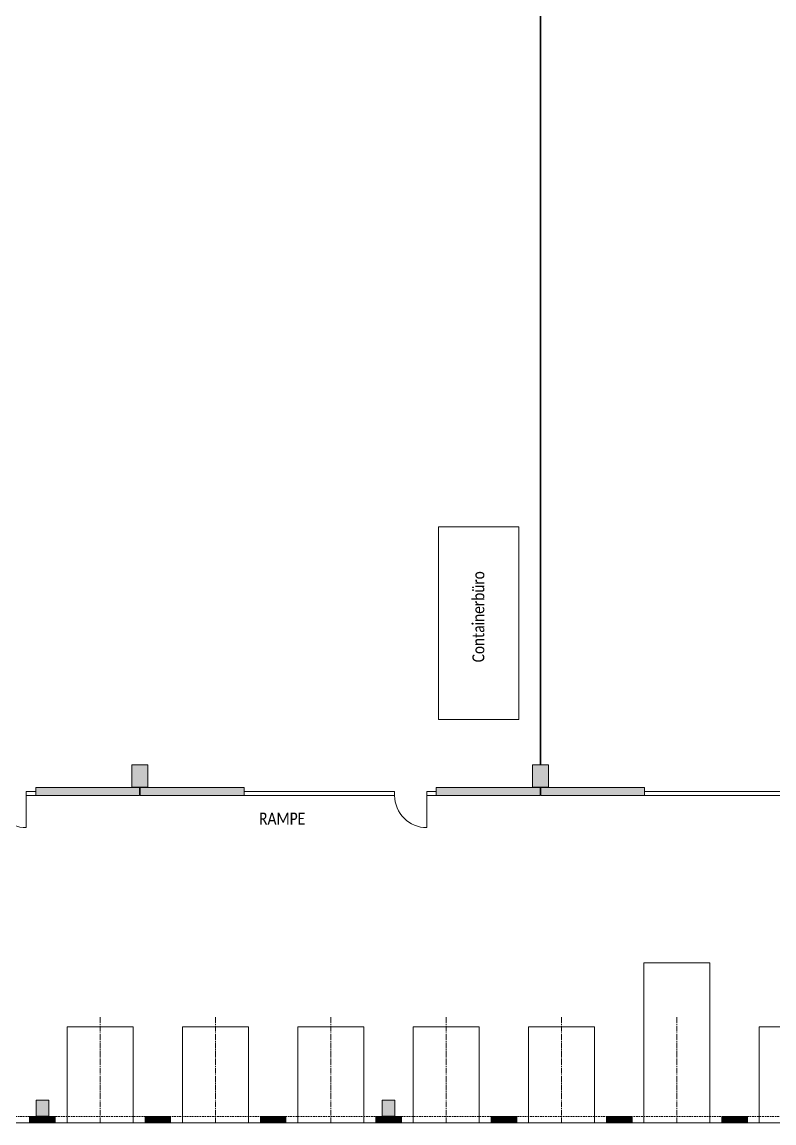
# Model space of a CAD drawing. Header units: inches. Extents: x -139469 to 69789, y -72919 to 35471.
# Drawn here: x -105127 to -81659, y -52689 to -18319 of the extents above; entities that cross this region are included whole.
import ezdxf

# ---------------------------------------------------------------- set-up
doc = ezdxf.new("R2010")
doc.units = ezdxf.units.IN
doc.header["$LTSCALE"] = 525
doc.header["$MEASUREMENT"] = 0
for name, pattern in [('AUSGEZOGEN', [0]), ('STRICHPUNKT', [0.5, 0.35, -0.05, 0.05, -0.05]), ('VERDECKT', [0.15, 0.1, -0.05]), ('Volllinie', [0])]:
    doc.linetypes.add(name, pattern=pattern)
doc.layers.add('Grundebene', color=7, linetype='Continuous')
doc.styles.add('CALIBRI', font='calibri.ttf', dxfattribs={"height": 0.2})

msp = doc.modelspace()

# ---------------------------------------------------------------- hatches: boundary and pattern name
at = {"layer": 'Grundebene', "true_color": 0x000000, "transparency": 33554687}
h = msp.add_hatch(color=18, dxfattribs=at)
h.paths.add_polyline_path([(10801, -42209), (10801, -41509), (11301, -41509), (11301, -42209)], flags=0)
h.paths.add_polyline_path([(7801, -42219), (11041, -42219), (11041, -42469), (7801, -42469)], flags=0)
h.paths.add_polyline_path([(11061, -42219), (14301, -42219), (14301, -42469), (11061, -42469)], flags=0)
h.paths.add_polyline_path([(-1439, -42219), (1801, -42219), (1801, -42469), (-1439, -42469)], flags=0)
h.paths.add_polyline_path([(621, -42579), (1121, -42579), (1121, -43079), (621, -43079)], flags=0)
h.paths.add_polyline_path([(-1199, -42209), (-1199, -41509), (-1699, -41509), (-1699, -42209)], flags=0)
h.paths.add_polyline_path([(-1459, -42219), (-1459, -42469), (-1879, -42469), (-1879, -42219)], flags=0)
h.paths.add_polyline_path([(-6829, -42579), (-6329, -42579), (-6329, -43079), (-6829, -43079)], flags=0)
h.paths.add_polyline_path([(-11429, -42579), (-10929, -42579), (-10929, -43079), (-11429, -43079)], flags=0)
h.paths.add_polyline_path([(-11299, -42199), (-11299, -36789), (-11549, -36789), (-11549, -42199)], flags=0)
h.paths.add_polyline_path([(-11569, -41719), (-11569, -41969), (-11819, -41969), (-11819, -41719)], flags=0)
h.paths.add_polyline_path([(-14399, -36769), (-11299, -36769), (-11299, -36519), (-14399, -36519)], flags=0)
h.paths.add_polyline_path([(-14129, -41719), (-12829, -41719), (-12829, -41969), (-14129, -41969)], flags=0)
h.paths.add_polyline_path([(-14149, -42199), (-14149, -36789), (-14399, -36789), (-14399, -42199)], flags=0)
h.paths.add_polyline_path([(-14149, -42219), (-14149, -42469), (-19449, -42469), (-19449, -42219)], flags=0)
h.paths.add_polyline_path([(-18879, -42579), (-18379, -42579), (-18379, -43079), (-18879, -43079)], flags=0)
h.paths.add_polyline_path([(-26439, -42219), (-25449, -42219), (-25449, -42469), (-26439, -42469)], flags=0)
h.paths.add_polyline_path([(-26199, -41509), (-26199, -42209), (-26699, -42209), (-26699, -41509)], flags=0)
h.paths.add_polyline_path([(-26459, -42219), (-26459, -42469), (-29699, -42469), (-29699, -42219)], flags=0)
h.paths.add_polyline_path([(-38939, -42219), (-35699, -42219), (-35699, -42469), (-38939, -42469)], flags=0)
h.paths.add_polyline_path([(-38699, -41509), (-38699, -42209), (-39199, -42209), (-39199, -41509)], flags=0)
h.paths.add_polyline_path([(-38959, -42219), (-38959, -42469), (-42199, -42469), (-42199, -42219)], flags=0)
h.paths.add_polyline_path([(-51439, -42219), (-48199, -42219), (-48199, -42469), (-51439, -42469)], flags=0)
h.paths.add_polyline_path([(-51199, -41509), (-51199, -42209), (-51699, -42209), (-51699, -41509)], flags=0)
h.paths.add_polyline_path([(-51459, -42219), (-51459, -42469), (-52449, -42469), (-52449, -42219)], flags=0)
h.paths.add_polyline_path([(-64599, -42219), (-58449, -42219), (-58449, -42469), (-64599, -42469)], flags=0)
h.paths.add_polyline_path([(-59519, -42579), (-59019, -42579), (-59019, -43079), (-59519, -43079)], flags=0)
h.paths.add_polyline_path([(-61499, -42199), (-61499, -36789), (-61749, -36789), (-61749, -42199)], flags=0)
h.paths.add_polyline_path([(-66599, -36769), (-61499, -36769), (-61499, -36519), (-66599, -36519)], flags=0)
h.paths.add_polyline_path([(-64349, -42199), (-64349, -41599), (-64599, -41599), (-64599, -42199)], flags=0)
h.paths.add_polyline_path([(-64599, -40589), (-64349, -40589), (-64349, -36789), (-64599, -36789)], flags=0)
h.paths.add_polyline_path([(-64619, -41719), (-64619, -41969), (-65089, -41969), (-65089, -41719)], flags=0)
h.paths.add_polyline_path([(-64619, -38779), (-64619, -39029), (-64969, -39029), (-64969, -38779)], flags=0)
h.paths.add_polyline_path([(-66329, -41719), (-66099, -41719), (-66099, -41969), (-66329, -41969)], flags=0)
h.paths.add_polyline_path([(-66229, -39029), (-66229, -38779), (-66329, -38779), (-66329, -39029)], flags=0)
h.paths.add_polyline_path([(-66349, -42199), (-66349, -36789), (-66599, -36789), (-66599, -42199)], flags=0)
h.paths.add_polyline_path([(-66349, -42219), (-66349, -42469), (-71569, -42469), (-71569, -42219)], flags=0)
h.paths.add_polyline_path([(-66969, -42579), (-66469, -42579), (-66469, -43079), (-66969, -43079)], flags=0)
h.paths.add_polyline_path([(-71069, -42579), (-71069, -43079), (-71569, -43079), (-71569, -42579)], flags=0)
h.paths.add_polyline_path([(-76439, -42219), (-76019, -42219), (-76019, -42469), (-76439, -42469)], flags=0)
h.paths.add_polyline_path([(-76199, -41509), (-76199, -42209), (-76699, -42209), (-76699, -41509)], flags=0)
h.paths.add_polyline_path([(-76459, -42219), (-76459, -42469), (-79699, -42469), (-79699, -42219)], flags=0)
h.paths.add_polyline_path([(-79019, -42579), (-78519, -42579), (-78519, -43079), (-79019, -43079)], flags=0)
h.paths.add_polyline_path([(-88939, -42219), (-85699, -42219), (-85699, -42469), (-88939, -42469)], flags=0)
h.paths.add_polyline_path([(-88699, -41509), (-88699, -42209), (-89199, -42209), (-89199, -41509)], flags=0)
h.paths.add_polyline_path([(-88959, -42219), (-88959, -42469), (-92199, -42469), (-92199, -42219)], flags=0)
for points in [[(-101699, -41509), (-101199, -41509), (-101199, -42209), (-101699, -42209)], [(-104889, -52489), (-104499, -52489), (-104499, -52689), (-104889, -52689)], [(-104479, -52489), (-104089, -52489), (-104089, -52689), (-104479, -52689)], [(-101289, -52489), (-100899, -52489), (-100899, -52689), (-101289, -52689)], [(-100879, -52489), (-100489, -52489), (-100489, -52689), (-100879, -52689)], [(-97689, -52489), (-97299, -52489), (-97299, -52689), (-97689, -52689)], [(-97279, -52489), (-96889, -52489), (-96889, -52689), (-97279, -52689)], [(-94089, -52489), (-93699, -52489), (-93699, -52689), (-94089, -52689)], [(-93679, -52489), (-93289, -52489), (-93289, -52689), (-93679, -52689)], [(-90489, -52489), (-90099, -52489), (-90099, -52689), (-90489, -52689)], [(-90079, -52489), (-89689, -52489), (-89689, -52689), (-90079, -52689)], [(-86889, -52489), (-86499, -52489), (-86499, -52689), (-86889, -52689)], [(-86479, -52489), (-86089, -52489), (-86089, -52689), (-86479, -52689)], [(-83289, -52489), (-82899, -52489), (-82899, -52689), (-83289, -52689)], [(-82879, -52489), (-82489, -52489), (-82489, -52689), (-82879, -52689)]]:
    msp.add_hatch(color=18, dxfattribs=at).paths.add_polyline_path(points, flags=0)
h = msp.add_hatch(color=18, dxfattribs=at)
h.paths.add_polyline_path([(-101459, -42469), (-104699, -42469), (-104699, -42219), (-101459, -42219)], flags=0)
h.paths.add_polyline_path([(-101439, -42469), (-101439, -42219), (-98199, -42219), (-98199, -42469)], flags=0)
h = msp.add_hatch(color=18, dxfattribs=at)
h.paths.add_polyline_path([(-119159, -52479), (-119159, -51979), (-119559, -51979), (-119559, -52479)], flags=0)
h.paths.add_polyline_path([(-118489, -52489), (-119959, -52489), (-119959, -52689), (-118489, -52689)], flags=0)
h.paths.add_polyline_path([(-104689, -52479), (-104689, -51979), (-104289, -51979), (-104289, -52479)], flags=0)
h.paths.add_polyline_path([(-93889, -52479), (-93889, -51979), (-93489, -51979), (-93489, -52479)], flags=0)

# ---------------------------------------------------------------- linework, layer by layer
at = {"layer": 'Grundebene', "color": 18, "linetype": 'AUSGEZOGEN', "lineweight": 13, "true_color": 0x000000}
for p, q in [((-88959, -12529), (-88959, -41509)), ((-88939, -12529), (-88939, -41509)), ((-101699, -41509), (-101199, -41509)), ((-101699, -42209), (-101699, -41509)), ((-101199, -41509), (-101199, -42209)), ((-89199, -41509), (-88699, -41509)), ((-89199, -42209), (-89199, -41509)), ((-88699, -41509), (-88699, -42209)), ((-104699, -42219), (-104699, -42469)), ((-104699, -42219), (-101459, -42219)), ((-101199, -42209), (-101699, -42209)), ((-101459, -42219), (-101459, -42469)), ((-101439, -42219), (-98199, -42219)), ((-101439, -42469), (-101439, -42219)), ((-98199, -42219), (-98199, -42469)), ((-92199, -42219), (-92199, -42469)), ((-92199, -42219), (-88959, -42219)), ((-88699, -42209), (-89199, -42209)), ((-88959, -42219), (-88959, -42469)), ((-88939, -42219), (-85699, -42219)), ((-88939, -42469), (-88939, -42219)), ((-85699, -42219), (-85699, -42469)), ((-104995, -42344), (-104699, -42344)), ((-104995, -42469), (-104699, -42469)), ((-104995, -42469), (-104995, -43469)), ((-101459, -42469), (-104699, -42469)), ((-98199, -42469), (-101439, -42469)), ((-98199, -42344), (-93499, -42344)), ((-98199, -42469), (-93499, -42469)), ((-92495, -42344), (-92199, -42344)), ((-92495, -42469), (-92199, -42469)), ((-92495, -42469), (-92495, -43469)), ((-88959, -42469), (-92199, -42469)), ((-85699, -42469), (-88939, -42469)), ((-85699, -42344), (-80999, -42344)), ((-85699, -42469), (-80999, -42469)), ((-85719, -52689), (-85719, -47689)), ((-85719, -47689), (-83659, -47689)), ((-83659, -52689), (-83659, -47689)), ((-103719, -52689), (-103719, -49689)), ((-103719, -49689), (-101659, -49689)), ((-101659, -52689), (-101659, -49689)), ((-100119, -52689), (-100119, -49689)), ((-100119, -49689), (-98059, -49689)), ((-98059, -52689), (-98059, -49689)), ((-96519, -52689), (-96519, -49689)), ((-96519, -49689), (-94459, -49689)), ((-94459, -52689), (-94459, -49689)), ((-92919, -52689), (-92919, -49689)), ((-92919, -49689), (-90859, -49689)), ((-90859, -52689), (-90859, -49689)), ((-89319, -52689), (-89319, -49689)), ((-89319, -49689), (-87259, -49689)), ((-87259, -52689), (-87259, -49689)), ((-82119, -52689), (-82119, -49689)), ((-82119, -49689), (-80059, -49689)), ((-104689, -52479), (-104689, -51979)), ((-104689, -51979), (-104289, -51979)), ((-104289, -52479), (-104289, -51979)), ((-93889, -52479), (-93889, -51979)), ((-93889, -51979), (-93489, -51979)), ((-93489, -52479), (-93489, -51979)), ((-104889, -52689), (-104889, -52489)), ((-104889, -52489), (-104499, -52489)), ((-104689, -52479), (-104289, -52479)), ((-104499, -52489), (-104499, -52689)), ((-104089, -52489), (-104479, -52489)), ((-104479, -52489), (-104479, -52689)), ((-104089, -52689), (-104089, -52489)), ((-100489, -52489), (-101289, -52489)), ((-101289, -52489), (-101289, -52689)), ((-100899, -52489), (-100899, -52689)), ((-100879, -52489), (-100879, -52689)), ((-100489, -52689), (-100489, -52489)), ((-96889, -52489), (-97689, -52489)), ((-97689, -52489), (-97689, -52689)), ((-97299, -52489), (-97299, -52689)), ((-97279, -52489), (-97279, -52689)), ((-96889, -52689), (-96889, -52489)), ((-94089, -52689), (-94089, -52489)), ((-94089, -52489), (-93699, -52489)), ((-93889, -52479), (-93489, -52479)), ((-93699, -52489), (-93699, -52689)), ((-93289, -52489), (-93679, -52489)), ((-93679, -52489), (-93679, -52689)), ((-93289, -52689), (-93289, -52489)), ((-89689, -52489), (-90489, -52489)), ((-90489, -52489), (-90489, -52689)), ((-90099, -52489), (-90099, -52689)), ((-90079, -52489), (-90079, -52689)), ((-89689, -52689), (-89689, -52489)), ((-86889, -52689), (-86889, -52489)), ((-86889, -52489), (-86499, -52489)), ((-86499, -52489), (-86499, -52689)), ((-86089, -52489), (-86479, -52489)), ((-86479, -52489), (-86479, -52689)), ((-86089, -52689), (-86089, -52489)), ((-82489, -52489), (-83289, -52489)), ((-83289, -52489), (-83289, -52689)), ((-82899, -52489), (-82899, -52689)), ((-82879, -52489), (-82879, -52689)), ((-82489, -52689), (-82489, -52489)), ((-119159, -52689), (-79269, -52689)), ((-104499, -52689), (-104889, -52689)), ((-104479, -52689), (-104089, -52689)), ((-101289, -52689), (-100489, -52689)), ((-97689, -52689), (-96889, -52689)), ((-93699, -52689), (-94089, -52689)), ((-93679, -52689), (-93289, -52689)), ((-90489, -52689), (-89689, -52689)), ((-86499, -52689), (-86889, -52689)), ((-86479, -52689), (-86089, -52689)), ((-83289, -52689), (-82489, -52689))]:
    msp.add_line(p, q, dxfattribs=at)
at = {"layer": 'Grundebene', "color": 18, "linetype": 'Continuous', "lineweight": 13, "true_color": 0x000000}
for p, q in [((-92125, -40092), (-92125, -34081)), ((-92125, -34081), (-89617, -34081)), ((-89617, -34081), (-89617, -40092)), ((-89617, -40092), (-92125, -40092))]:
    msp.add_line(p, q, dxfattribs=at)
at = {"layer": 'Grundebene', "color": 18, "linetype": 'Volllinie', "lineweight": 9, "true_color": 0x000000}
for p, q in [((-104995, -42469), (-104995, -42344)), ((-93499, -42469), (-93499, -42344)), ((-92495, -42469), (-92495, -42344))]:
    msp.add_line(p, q, dxfattribs=at)
at = {"layer": 'Grundebene', "color": 18, "linetype": 'STRICHPUNKT', "lineweight": 13, "true_color": 0x000000}
for p, q in [((-102689, -49389), (-102689, -52689)), ((-99089, -49389), (-99089, -52689)), ((-95489, -49389), (-95489, -52689)), ((-91889, -49389), (-91889, -52689)), ((-88289, -49389), (-88289, -52689)), ((-84689, -49389), (-84689, -52689))]:
    msp.add_line(p, q, dxfattribs=at)
at = {"layer": 'Grundebene', "color": 18, "linetype": 'VERDECKT', "lineweight": 13, "true_color": 0x000000}
msp.add_line((-118489, -52489), (-79689, -52489), dxfattribs=at)
at = {"layer": 'Grundebene', "color": 18, "linetype": 'AUSGEZOGEN', "lineweight": 13, "true_color": 0x000000}
for centre in [(-104999, -42469), (-92499, -42469)]:
    msp.add_arc(centre, 1000, 180, 270.2404, dxfattribs=at)

# ---------------------------------------------------------------- texts
at = {"layer": 'Grundebene', "color": 18, "lineweight": 18, "true_color": 0x000000, "style": 'CALIBRI', "width": 0.820326}
msp.add_text('Containerbüro', height=375, rotation=90, dxfattribs=at).set_placement((-90698, -38306))
at = {"layer": 'Grundebene', "color": 18, "lineweight": 18, "true_color": 0x000000, "style": 'CALIBRI', "width": 0.826172}
msp.add_text('RAMPE', height=375, dxfattribs=at).set_placement((-97728, -43373))

doc.saveas('drawing.dxf')
